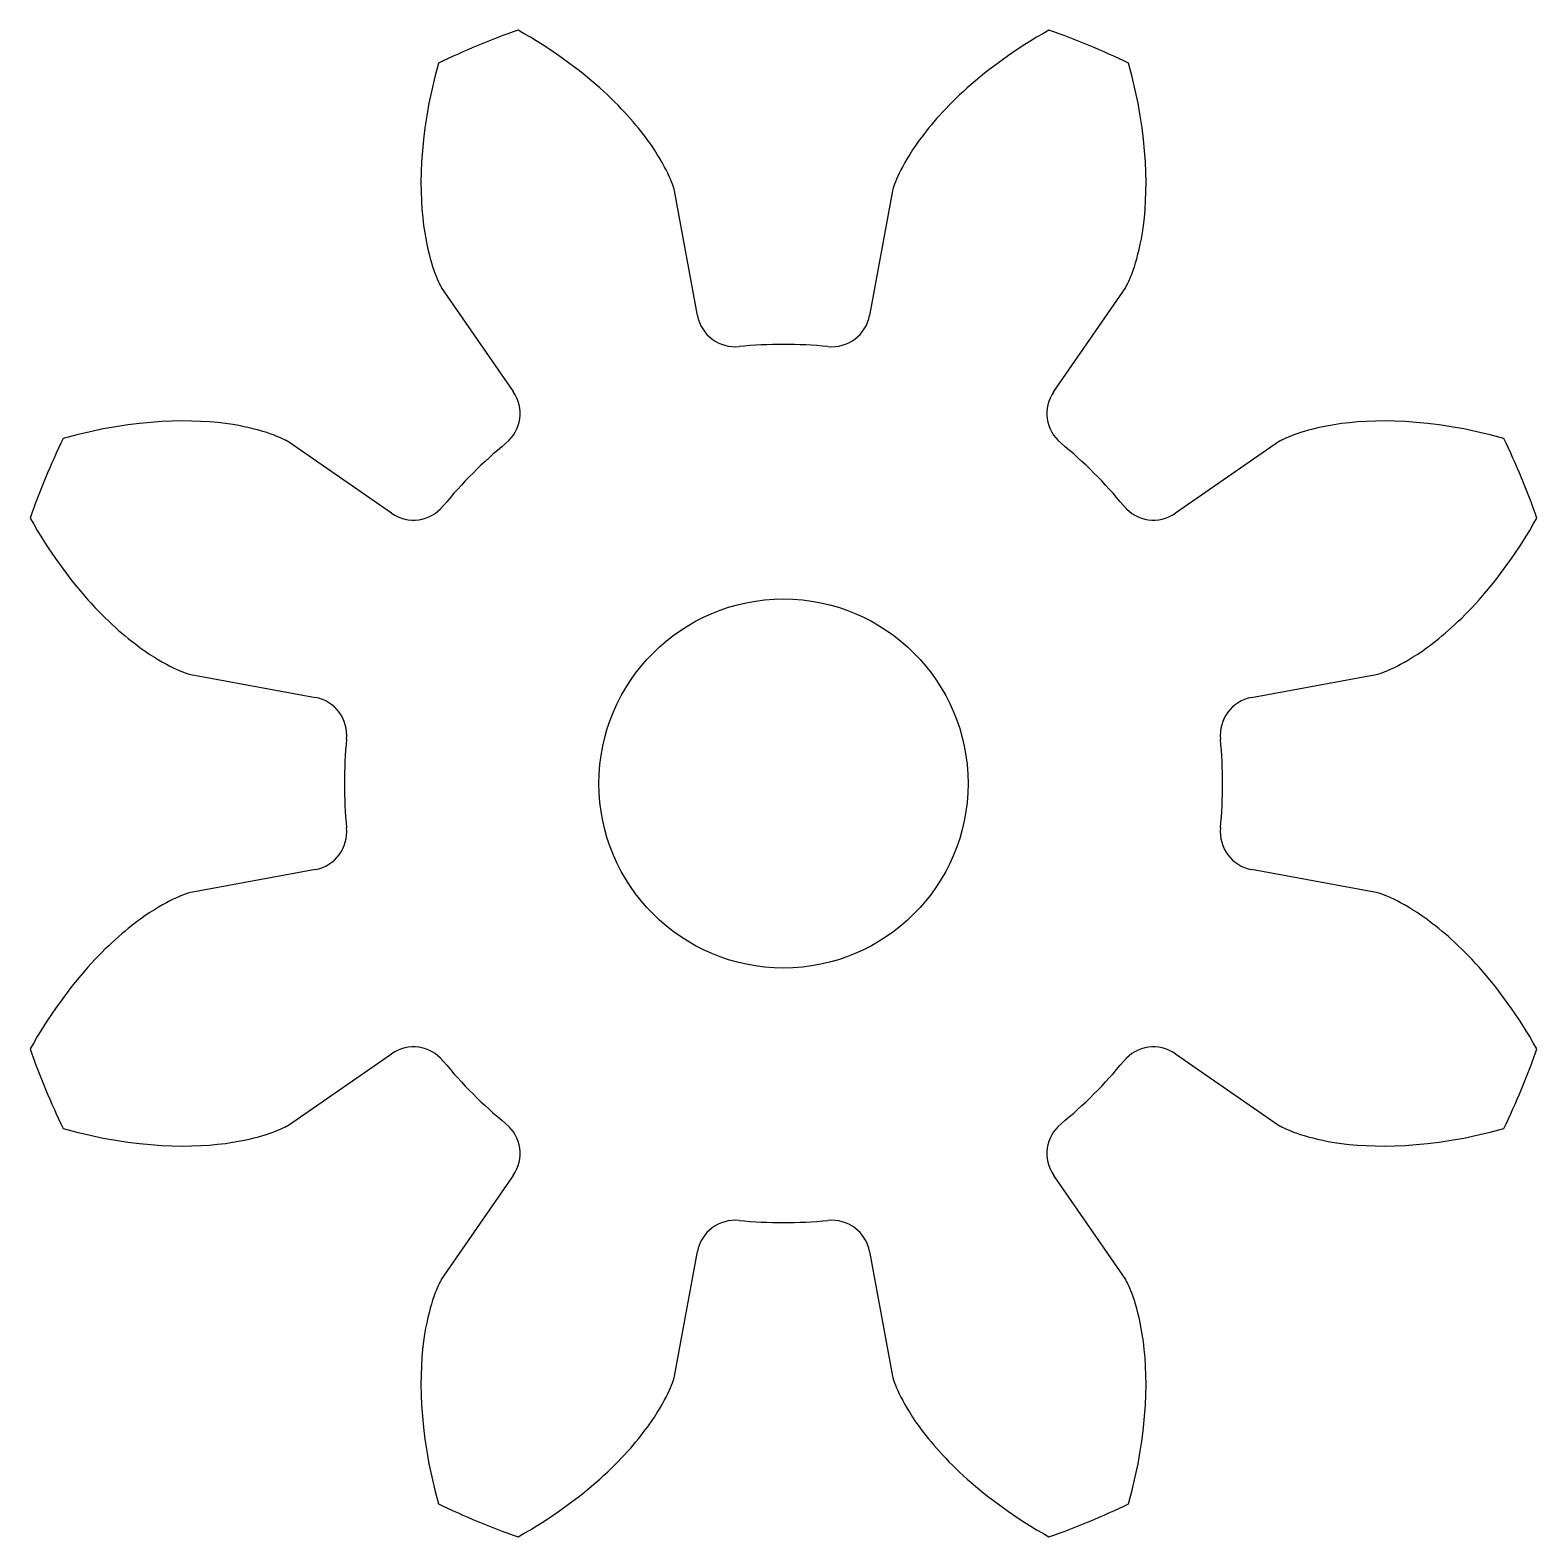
# Model space of a CAD drawing. Header units: millimetres. Extents: x -7.9 to 7.9, y -7.9 to 7.9.
import ezdxf

# ---------------------------------------------------------------- set-up
doc = ezdxf.new("R2010")
doc.units = ezdxf.units.MM
doc.layers.get('0').update_dxf_attribs({"linetype": 'CONTINUOUS'})

msp = doc.modelspace()

# ---------------------------------------------------------------- linework, layer by layer
for p, q in [((-0.897, 4.884), (-1.136, 6.184)), ((1.136, 6.184), (0.897, 4.884)), ((-3.57, 5.176), (-2.819, 4.088)), ((2.819, 4.088), (3.57, 5.176)), ((-4.088, 2.819), (-5.176, 3.57)), ((5.176, 3.57), (4.088, 2.819)), ((-6.184, 1.136), (-4.884, 0.897)), ((4.884, 0.897), (6.184, 1.136)), ((-4.884, -0.897), (-6.184, -1.136)), ((6.184, -1.136), (4.884, -0.897)), ((-5.176, -3.57), (-4.088, -2.819)), ((4.088, -2.819), (5.176, -3.57)), ((-2.819, -4.088), (-3.57, -5.176)), ((3.57, -5.176), (2.819, -4.088)), ((-1.136, -6.184), (-0.897, -4.884)), ((0.897, -4.884), (1.136, -6.184))]:
    msp.add_line(p, q)
msp.add_circle((0, 0), 1.925)
for centre, radius, start, end in [((0, 0), 8.333, 64.4073, 70.5927), ((0, 0), 8.333, 109.4073, 115.5927), ((-0.504, 4.956), 0.4, 190.408, 275.8023), ((0.504, 4.956), 0.4, 264.1977, 349.592), ((0, 0), 4.581, 84.1977, 95.8023), ((-3.148, 3.861), 0.4, -50.8023, 34.592), ((3.148, 3.861), 0.4, 145.408, 230.8023), ((0, 0), 8.333, 154.4073, 160.5927), ((0, 0), 4.581, 129.1977, 140.8023), ((0, 0), 4.581, 39.1977, 50.8023), ((0, 0), 8.333, 19.4073, 25.5927), ((-3.861, 3.148), 0.4, 235.408, 320.8023), ((3.861, 3.148), 0.4, 219.1977, 304.592), ((-4.956, 0.504), 0.4, -5.8023, 79.592), ((4.956, 0.504), 0.4, 100.408, 185.8023), ((0, 0), 4.581, 174.1977, 185.8023), ((0, 0), 4.581, -5.8023, 5.8023), ((-4.956, -0.504), 0.4, -79.592, 5.8023), ((4.956, -0.504), 0.4, 174.1977, 259.592), ((0, 0), 8.333, 199.4073, 205.5927), ((-3.861, -3.148), 0.4, 39.1977, 124.592), ((3.861, -3.148), 0.4, 55.408, 140.8023), ((0, 0), 8.333, 334.4073, 340.5927), ((0, 0), 4.581, 219.1977, 230.8023), ((0, 0), 4.581, 309.1977, 320.8023), ((-3.148, -3.861), 0.4, -34.592, 50.8023), ((3.148, -3.861), 0.4, 129.1977, 214.592), ((-0.504, -4.956), 0.4, 84.1977, 169.592), ((0, 0), 4.581, 264.1977, 275.8023), ((0.504, -4.956), 0.4, 10.408, 95.8023), ((0, 0), 8.333, 244.4073, 250.5927), ((0, 0), 8.333, 289.4073, 295.5927)]:
    msp.add_arc(centre, radius, start, end)
for points in [[(-1.414, 6.709), (-1.652, 7.035), (-2.065, 7.46), (-2.769, 7.86)], [(2.769, 7.86), (2.065, 7.46), (1.652, 7.035), (1.416, 6.71)], [(-3.6, 7.515), (-3.815, 6.736), (-3.806, 6.142), (-3.743, 5.746)], [(3.744, 5.744), (3.806, 6.142), (3.815, 6.736), (3.6, 7.515)], [(-1.136, 6.184), (-1.153, 6.247), (-1.216, 6.432), (-1.414, 6.709)], [(1.416, 6.71), (1.216, 6.432), (1.153, 6.247), (1.136, 6.184)], [(-3.743, 5.746), (-3.688, 5.408), (-3.602, 5.233), (-3.57, 5.176)], [(3.57, 5.176), (3.602, 5.233), (3.688, 5.408), (3.744, 5.744)], [(-5.744, 3.744), (-6.142, 3.806), (-6.736, 3.815), (-7.515, 3.6)], [(7.515, 3.6), (6.736, 3.815), (6.142, 3.806), (5.746, 3.743)], [(-5.176, 3.57), (-5.233, 3.602), (-5.408, 3.688), (-5.744, 3.744)], [(5.746, 3.743), (5.408, 3.688), (5.233, 3.602), (5.176, 3.57)], [(-7.86, 2.769), (-7.46, 2.065), (-7.035, 1.652), (-6.71, 1.416)], [(6.709, 1.414), (7.035, 1.652), (7.46, 2.065), (7.86, 2.769)], [(-6.71, 1.416), (-6.432, 1.216), (-6.247, 1.153), (-6.184, 1.136)], [(6.184, 1.136), (6.247, 1.153), (6.432, 1.216), (6.709, 1.414)], [(-6.184, -1.136), (-6.247, -1.153), (-6.432, -1.216), (-6.709, -1.414)], [(6.71, -1.416), (6.432, -1.216), (6.247, -1.153), (6.184, -1.136)], [(-6.709, -1.414), (-7.035, -1.652), (-7.46, -2.065), (-7.86, -2.769)], [(7.86, -2.769), (7.46, -2.065), (7.035, -1.652), (6.71, -1.416)], [(-7.515, -3.6), (-6.736, -3.815), (-6.142, -3.806), (-5.746, -3.743)], [(-5.746, -3.743), (-5.408, -3.688), (-5.233, -3.602), (-5.176, -3.57)], [(5.176, -3.57), (5.233, -3.602), (5.408, -3.688), (5.744, -3.744)], [(5.744, -3.744), (6.142, -3.806), (6.736, -3.815), (7.515, -3.6)], [(-3.57, -5.176), (-3.602, -5.233), (-3.688, -5.408), (-3.744, -5.744)], [(3.743, -5.746), (3.688, -5.408), (3.602, -5.233), (3.57, -5.176)], [(-3.744, -5.744), (-3.806, -6.142), (-3.815, -6.736), (-3.6, -7.515)], [(3.6, -7.515), (3.815, -6.736), (3.806, -6.142), (3.743, -5.746)], [(-1.416, -6.71), (-1.216, -6.432), (-1.153, -6.247), (-1.136, -6.184)], [(1.136, -6.184), (1.153, -6.247), (1.216, -6.432), (1.414, -6.709)], [(-2.769, -7.86), (-2.065, -7.46), (-1.652, -7.035), (-1.416, -6.71)], [(1.414, -6.709), (1.652, -7.035), (2.065, -7.46), (2.769, -7.86)]]:
    msp.add_open_spline(points, degree=3)

doc.saveas('drawing.dxf')
